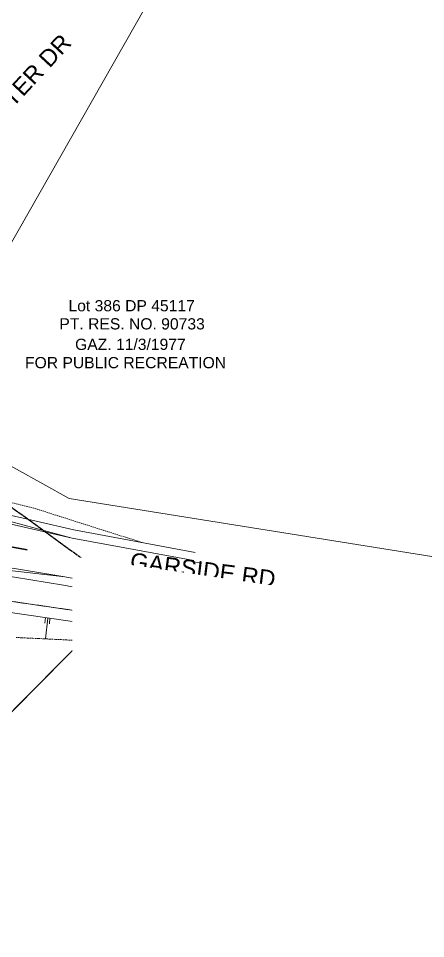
# Model space of a CAD drawing. Header units: metres. Extents: x 268878 to 269469, y 6087458 to 6088814.
# Drawn here: x 269202 to 269274.6, y 6087878.3 to 6088042.2 of the extents above; entities that cross this region are included whole.
import ezdxf
from ezdxf.enums import TextEntityAlignment as Align

# ---------------------------------------------------------------- set-up
doc = ezdxf.new("R2010")
doc.units = ezdxf.units.M
doc.linetypes.add('Cable Exist OH', pattern=[1, 1, 0])
doc.linetypes.add('DASHED2', pattern=[0.375, 0.25, -0.125])
doc.layers.get('0').update_dxf_attribs({"color": 6})
for name, color, linetype, lineweight in [('Cadastre Developer_SP_NEW', 2, 'Continuous', 5), ('Cadastre Land Parcels_SP_EXT', 9, 'Continuous', 5), ('Cadastre Roads_SP_EXT', 9, 'Continuous', 5)]:
    doc.layers.add(name, color=color, linetype=linetype, lineweight=lineweight)
for name, color, linetype in [('Mains_HV_MOD', 3, 'Continuous'), ('Notes_LV_MISC', 7, 'Continuous'), ('SupportsOH_SP_TR_HV_LV_SL_MOD', 3, 'Continuous')]:
    doc.layers.add(name, color=color, linetype=linetype)
doc.styles.add('AGI32-Arial', font='arial.ttf')
doc.styles.add('POLE_LABEL', font='arial.ttf')
doc.styles.get("Standard").update_dxf_attribs({"font": 'arial.ttf'})

# ---------------------------------------------------------------- blocks, each defined once
blk = doc.blocks.new('POLE_EXT')
blk.add_hatch(color=256).paths.add_polyline_path([(-1, 0, 1), (1, 0, 1)])
blk.add_lwpolyline([(-1, 0, 1), (1, 0, 1)], format="xyb", close=True)
for tag, height, flags, p in [('pNumber', 2.5, 8, (-17.84, 2.07)), ('OWNED_BY', 0.2, 9, (1.35, -0.4)), ('SPECIAL_USE', 0.2, 9, (1.35, -0.8)), ('STATE', 0.2, 9, (1.35, -1)), ('cLV', 0.2, 9, (1.35, -1.4)), ('hDepth', 0.2, 9, (1.35, -1.6)), ('PARENT', 0.2, 9, (1.35, -0.6)), ('USAGE', 0.2, 9, (1.35, -1.2)), ('hDia', 0.2, 9, (1.35, -1.8)), ('cHV', 0.2, 9, (1.35, -2)), ('LBRACKET', 0.2, 9, (1.35, -2.2)), ('LExisting', 0.2, 9, (1.35, -2.4)), ('LANTNUMBER', 0.2, 9, (1.35, -2.6)), ('LOther', 0.2, 9, (1.35, -2.8)), ('LRemove', 0.2, 9, (1.35, -3)), ('LEGEND', 0.2, 9, (1.35, -3.2)), ('cLinedev', 0.2, 9, (1.35, -3.4)), ('pExisting', 0.2, 9, (1.35, -3.8)), ('pFooting', 0.2, 9, (1.35, -4.4)), ('pNew', 0.2, 9, (1.35, -4.6)), ('pRelocate', 0.2, 9, (1.35, -5)), ('LOCATION', 0.2, 9, (1.35, -3.6)), ('PFNUMBER', 0.2, 9, (1.35, -4)), ('NEWPFNUMBER', 0.2, 9, (1.35, -4.2)), ('pRemove', 0.2, 9, (1.35, -5.2)), ('pReplace', 0.2, 9, (1.35, -5.4)), ('pStay', 0.2, 9, (1.35, -5.6)), ('pType', 0.2, 9, (1.35, -5.8)), ('cspan', 0.2, 9, (1.35, -6)), ('STREETNAME', 0.2, 9, (1.35, -6.2)), ('SUBURB', 0.2, 9, (1.35, -6.4)), ('NOTES', 0.2, 9, (1.35, -6.6)), ('OPERATED_BY', 0.2, 9, (1.36, -7.01)), ('MAINTAINED_BY', 0.2, 9, (1.36, -6.81))]:
    blk.add_attdef(tag, text='', height=height, dxfattribs=dict(flags=flags)).set_placement(p, align=Align.MIDDLE_LEFT)
at = {"style": 'POLE_LABEL'}
for tag, height, flags, p in [('ASSET_NUM', 2.5, 8, (2, 2)), ('STRUCTURE_PLANT_NUMBER', 0.2, 9, (1.35, 0.03)), ('STREET_CODE', 0.2, 9, (1.35, -0.2))]:
    blk.add_attdef(tag, text='', height=height, dxfattribs=dict(at, flags=flags)).set_placement(p, align=Align.MIDDLE_LEFT)
at = {"flags": 1}
blk.add_attdef('Z', (1.35, -7.33), '', height=0.2, dxfattribs=at)

msp = doc.modelspace()

# ---------------------------------------------------------------- linework, layer by layer
at = {"layer": 'Cadastre Developer_SP_NEW', "color": 251, "linetype": 'Continuous', "lineweight": 0}
for p, q in [((269189.1223, 6087955.67901), (269211.57982, 6087949.61789)), ((269211.57982, 6087949.61789), (269189.14815, 6087954.77935)), ((269211.88411, 6087951.08707), (269191.438, 6087955.79166)), ((269203.54705, 6087947.45832), (269188.80118, 6087950.17654)), ((269203.57605, 6087947.61567), (269188.83019, 6087950.33389)), ((269211.57982, 6087949.61789), (269233.28466, 6087945.61688)), ((269211.57982, 6087949.61789), (269233.28466, 6087945.61688)), ((269211.88411, 6087951.08707), (269233.55658, 6087947.09202)), ((269210.31084, 6087942.73388), (269187.14246, 6087946.51196)), ((269187.2202, 6087945.3498), (269210.31084, 6087942.73388)), ((269210.05414, 6087941.25592), (269188.86971, 6087944.71048)), ((269212.41967, 6087945.90411), (269215.36996, 6087945.36026)), ((269224.22498, 6087943.75117), (269227.17527, 6087943.20732)), ((269210.31084, 6087942.73388), (269232.01568, 6087938.73286)), ((269210.31084, 6087942.73388), (269232.01568, 6087938.73286)), ((269210.05414, 6087941.25592), (269231.74375, 6087937.25771)), ((269206.84052, 6087935.45189), (269206.74144, 6087934.45659)), ((269207.23771, 6087935.40381), (269206.86762, 6087931.68599)), ((269207.6349, 6087935.35573), (269207.53582, 6087934.36042)), ((269213.13389, 6087934.5875), (269213.03481, 6087933.59219)), ((269213.53108, 6087934.53942), (269213.21199, 6087931.33393)), ((269213.92827, 6087934.49133), (269213.82919, 6087933.49603))]:
    msp.add_line(p, q, dxfattribs=at)
at = {"layer": 'Cadastre Developer_SP_NEW', "color": 251, "linetype": 'DASHED2', "lineweight": 0}
for p, q in [((269233.24577, 6087945.40591), (269234.228, 6087945.22595)), ((269215.64493, 6087936.20988), (269195.47073, 6087939.13468)), ((269232.02738, 6087938.79636), (269233.17715, 6087938.6266)), ((269232.40539, 6087933.77998), (269215.64493, 6087936.20988))]:
    msp.add_line(p, q, dxfattribs=at)
for points in [[(269192.11757, 6087958.0401, 0), (269204.51883, 6087955.054, 0), (269224.12438, 6087948.83073, 0)], [(269231.76853, 6087931.03405, 0), (269230.76854, 6087931.10622, 0), (269229.76239, 6087931.13593, 0), (269228.76531, 6087931.22815, 0), (269227.75374, 6087931.22049, 0), (269226.74218, 6087931.21283, 0), (269225.73061, 6087931.20517, 0), (269224.71905, 6087931.19751, 0), (269223.70748, 6087931.18986, 0), (269222.69592, 6087931.1822, 0), (269221.68279, 6087931.16375, 0), (269220.63625, 6087930.91485, 0), (269219.63365, 6087930.96903, 0), (269218.63105, 6087931.02322, 0), (269217.62845, 6087931.07741, 0), (269216.62585, 6087931.13159, 0), (269215.62388, 6087931.19007, 0), (269214.62209, 6087931.24982, 0), (269213.62029, 6087931.30958, 0), (269212.6185, 6087931.36933, 0), (269211.61671, 6087931.42908, 0), (269210.61492, 6087931.48883, 0), (269209.61313, 6087931.54858, 0), (269208.61073, 6087931.60418, 0), (269207.60711, 6087931.65128, 0), (269206.60348, 6087931.69838, 0), (269205.59985, 6087931.74549, 0), (269204.59623, 6087931.79259, 0), (269203.5926, 6087931.83969, 0), (269202.58898, 6087931.88679, 0), (269201.58535, 6087931.9339, 0)]]:
    msp.add_polyline3d(points, dxfattribs=at)
at = {"layer": 'Cadastre Developer_SP_NEW', "color": 251, "linetype": 'Continuous', "lineweight": 0}
for points in [[(269232.40539, 6087933.77998, 0), (269215.64493, 6087936.20988, 0), (269195.47073, 6087939.13468, 0)], [(269195.18377, 6087937.15538, 0), (269215.35797, 6087934.23057, 0), (269232.09085, 6087931.80468, 0)]]:
    msp.add_polyline3d(points, dxfattribs=at)
at = {"layer": 'Cadastre Land Parcels_SP_EXT', "linetype": 'Continuous'}
msp.add_lwpolyline([(269325.55396, 6087917.76498), (269215.21449, 6087933.24092), (269159.05246, 6087876.44939), (269101.47951, 6087484.8924), (269260.67498, 6087457.91703), (269290.29803, 6087656.79597), (269325.55396, 6087917.76498)], close=True, dxfattribs=at)
at = {"layer": 'Cadastre Roads_SP_EXT', "linetype": 'Continuous'}
msp.add_line((269175.47023, 6087893.15134), (269215.21449, 6087933.24092), dxfattribs=at)
at = {"layer": 'Mains_HV_MOD', "linetype": 'Cable Exist OH'}
for points in [[(269154.8624, 6087994.27626), (269185.97508, 6087965.93638), (269225.68615, 6087937.03231)], [(269225.68615, 6087937.03231), (269282.78682, 6087927.71365), (269323.41057, 6087922.06869)]]:
    msp.add_lwpolyline(points, dxfattribs=at)
at = {"layer": 'Mains_HV_MOD', "linetype": 'Continuous'}
msp.add_lwpolyline([(269227.68833, 6087936.70556, 0.789890225), (269224.04596, 6087938.22614)], format="xyb", dxfattribs=at)

# ---------------------------------------------------------------- block references
at = {"layer": 'SupportsOH_SP_TR_HV_LV_SL_MOD'}
ref = msp.add_blockref('POLE_EXT', (269185.97508, 6087965.93638), dxfattribs=at)
ref.add_attrib('ASSET_NUM', '765768', dxfattribs={"layer": '0', "height": 2.5, "style": 'POLE_LABEL'}).set_placement((269193.07988, 6087969.52363), align=Align.MIDDLE_LEFT)
ref = msp.add_blockref('POLE_EXT', (269225.68615, 6087937.03231), dxfattribs=at)
ref.add_attrib('ASSET_NUM', '765769', dxfattribs={"layer": '0', "height": 2.5, "style": 'POLE_LABEL'}).set_placement((269233.11207, 6087929.66586), align=Align.TOP_RIGHT)

# ---------------------------------------------------------------- texts
at = {"layer": 'Cadastre Developer_SP_NEW', "color": 251, "linetype": 'Continuous', "lineweight": 0, "char_height": 2, "attachment_point": 1, "style": 'AGI32-Arial'}
for s, insert in [('Lot 386 DP 45117', (269210.94207, 6087992.02991)), ('PT. RES. NO. 90733', (269209.31533, 6087988.8006)), ('GAZ. 11/3/1977', (269212.11775, 6087985.14968)), ('FOR PUBLIC RECREATION', (269203.18909, 6087981.88993))]:
    msp.add_mtext(s, dxfattribs=dict(at, insert=insert))
at = {"layer": 'Cadastre Roads_SP_EXT'}
for s, rotation, p in [('MATRON PORTER DR', 47.04, (269181.70123, 6088005.47002)), ('GARSIDE RD', 352.73615, (269221.79102, 6087944.12158))]:
    msp.add_text(s, height=3, rotation=rotation, dxfattribs=at).set_placement(p)

# ---------------------------------------------------------------- next in the draw order: wipeouts: each hides what was drawn before it
at = {"color": 2, "linetype": 'Continuous'}
for points in [[(269183.60795, 6087979.50788), (269183.60795, 6087960.58011), (269214.74925, 6087960.38295), (269213.56667, 6087979.11355)], [(269211.61481, 6087946.36984), (269211.61481, 6087921.32998), (269304.50319, 6087914.03662), (269301.54673, 6087933.35871)]]:
    msp.add_wipeout(points, dxfattribs=at).dxf.layer = 'Notes_LV_MISC'

# ---------------------------------------------------------------- next in the draw order: linework, layer by layer
at = {"layer": 'Cadastre Land Parcels_SP_EXT', "linetype": 'Continuous'}
msp.add_lwpolyline([(269396.49097, 6088262.36201), (269405.64497, 6088326.00601), (269387.35703, 6088313.611), (269354.61804, 6088272.47097), (269188.42296, 6087980.65303), (269192.21102, 6087967.12896), (269211.07604, 6087956.69696), (269349.349, 6087934.63103), (269349.349, 6087934.63801), (269354.19396, 6087968.318), (269356.75896, 6087986.14697), (269359.32202, 6088003.96701), (269361.88499, 6088021.78697), (269364.44796, 6088039.60596), (269367.01199, 6088057.42698), (269369.57602, 6088075.25002), (269372.70901, 6088097.03197), (269375.84199, 6088118.81497), (269378.97603, 6088140.59699), (269382.67902, 6088166.33897), (269388.37903, 6088205.96799), (269395.41702, 6088254.90099), (269396.49097, 6088262.36201)], close=True, dxfattribs=at)

doc.saveas('drawing.dxf')
